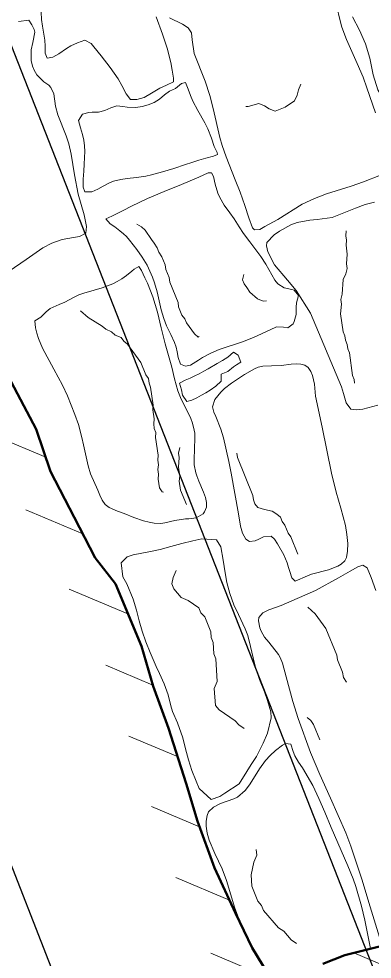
# Model space of a CAD drawing. Header units: millimetres. Extents: x -3113 to 15022, y -19591 to 4665.
# Drawn here: x -151 to 294, y -13203 to -12017 of the extents above; entities that cross this region are included whole.
import ezdxf

# ---------------------------------------------------------------- set-up
doc = ezdxf.new("R2010")
doc.units = ezdxf.units.MM
for name, color, linetype, lineweight in [('0A-cutline', 7, 'Continuous', 50), ('0A-detail', 7, 'Continuous', 18), ('0A-detail-detail', 7, 'Continuous', 13), ('0T-hatch', 7, 'Continuous', 9)]:
    doc.layers.add(name, color=color, linetype=linetype, lineweight=lineweight)
picture_1 = doc.add_image_def('image4.png', size_in_pixel=(1920, 1080))
picture_2 = doc.add_image_def('image7.png', size_in_pixel=(1920, 1080))

msp = doc.modelspace()

# ---------------------------------------------------------------- hatches: boundary and pattern name
at = {"layer": '0T-hatch'}
h = msp.add_hatch(dxfattribs=at)
h.set_pattern_fill('JIS_WOOD', color=256, scale=100)
h.set_pattern_definition([(337.0514, (1306.61, -963.68), (27.57044, 65.1143), [])])
h.paths.add_polyline_path([(-676.2, -11361.5), (-636.1, -11449.8), (-618.7, -11490.3), (-592.2, -11560.6), (-572.9, -11617.7), (-553.9, -11676.5), (-532.9, -11736.6), (-505.5, -11794.1), (-479.3, -11846.5), (-455.3, -11893.4), (-427.3, -11965.9), (-398.3, -12036.9), (-366, -12103), (-338, -12156.4), (-313.9, -12204.5), (-287.1, -12262), (-266.8, -12320.5), (-251, -12364.3), (-243, -12405.4), (-218.2, -12472.7), (-175.3, -12554.7), (-157, -12607.9), (-125.7, -12668.3), (-97, -12723.8), (-72.7, -12755.2), (-43.7, -12825), (-29.3, -12874.5), (-9.8, -12928.2), (12.2, -12996.6), (26.9, -13045), (49.5, -13106.9), (77, -13166.5), (99.1, -13212.6), (148, -13294), (1045.8, -13497.6), (1117.7, -13575.1), (1133.7, -13611.1), (1142, -13637.4), (1175.5, -13727.6), (1190, -13764.9), (1218.3, -13835.7), (1232, -13867.5), (1246.1, -13897.8), (1277.8, -13964.5), (1295.3, -14012), (1310.9, -14062.3), (1321.7, -14099.2), (1341.8, -14166.8), (1358.3, -14219.4), (1375.8, -14271.8), (1394.6, -14324.1), (1415.7, -14377.5), (1437.5, -14427.5), (1451.3, -14456.1), (1490.1, -14526.9), (1528.3, -14593.5), (1564.8, -14667), (1585.3, -14714.8), (1604.2, -14763.7), (1621.4, -14813.6), (1636.3, -14861.9), (1652.3, -14917.2), (1674, -14982), (1692.9, -15025), (1713.7, -15065.6), (1732.1, -15104.7), (1742.1, -15147), (1759.9, -15208.7), (1784.8, -15274.6), (1820.9, -15328.9), (1850.4, -15374.3), (1872.5, -15407.6), (1912.8, -15465), (1945.3, -15509.3), (1977.7, -15552.9), (2035.5, -15631.1), (2051.8, -15658.6), (2074.4, -15710.7), (2104.7, -15779.1), (2136.8, -15849.9), (2148, -15876.8), (2165.8, -15920.7), (2190.2, -15977.9), (2212.8, -16028.2), (2226.3, -16057.3), (2259.8, -16127.2), (2283.9, -16176.2), (2300.3, -16209.3), (2332.7, -16274), (2365.3, -16335.9), (2384.8, -16371), (2410.9, -16417.9), (2438.6, -16471.2), (2457, -16511.2), (2477.1, -16559.9), (2496.4, -16610), (2515.8, -16660.9), (2532.8, -16703.7), (2556.4, -16759.3), (2581.1, -16813.7), (2596.7, -16846.1), (2630.8, -16912.2), (2655.1, -16959.7), (2672.6, -16996.9), (2704.9, -17060.3), (2739.2, -17128.4), (2755.3, -17155.8), (2794.3, -17229), (3314.6, -17604.9), (3332.2, -17583.8), (3342, -17577), (3352.4, -17567.7), (3356.1, -17554), (3355.1, -17543), (3355.5, -17531.7), (3359.3, -17523.1), (3361.2, -17510.1), (3356.3, -17492.5), (3344.1, -17477), (3338.6, -17472.8), (3322.3, -17461.8), (3309.3, -17442.1), (3293, -17406.5), (3284.5, -17380), (3280.7, -17360.1), (3278.2, -17347.3), (3275, -17334.6), (3269.9, -17320.5), (3268, -17308), (3275.8, -17300.2), (3286.1, -17288.5), (3285.1, -17263.3), (3286.7, -17244.4), (3285.8, -17234.8), (3283.7, -17221.9), (3280.9, -17209.2), (3275.7, -17185.2), (3273.9, -17152.7), (3272.7, -17145), (3269.7, -17132.7), (3264.1, -17111.4), (3262.2, -17092.6), (3260.5, -17078.4), (3256.6, -17066.1), (3249.7, -17058.1), (3239.7, -17053.7), (3222.8, -17052), (3209.6, -17054.3), (3194.5, -17061.5), (3168.8, -17079.2), (3150.9, -17079.6), (3142.3, -17079.1), (3124.4, -17079.2), (3111.2, -17079.8), (3098.5, -17080.6), (3088.9, -17082), (3072.6, -17086.8), (3057.3, -17091.6), (3032, -17092.9), (3021.7, -17100.3), (3005.8, -17113.6), (2990.3, -17119.1), (2975.4, -17125.3), (2968, -17131.5), (2949.1, -17149.3), (2921.4, -17152.5), (2895.8, -17153.1), (2885.9, -17154.1), (2870.4, -17158.9), (2864.5, -17162.6), (2846.7, -17178.3), (2824.1, -17178.6), (2798.9, -17131.3), (2783.1, -17104.4), (2749.5, -17037.7), (2717.5, -16974.9), (2699.9, -16937.6), (2675.2, -16889.3), (2641.4, -16823.8), (2626.4, -16792.5), (2602.2, -16739.2), (2579, -16684.7), (2562.4, -16642.8), (2543.1, -16592.1), (2523.5, -16541.4), (2502.8, -16491.3), (2483.5, -16449.2), (2454.9, -16394.2), (2428.5, -16346.7), (2409.3, -16312.1), (2377.2, -16251.1), (2345, -16187), (2328.7, -16154.1), (2304.8, -16105.4), (2271.5, -16035.9), (2258.3, -16007.4), (2236, -15957.9), (2212, -15901.5), (2203.1, -15879.6), (2202, -15877.7), (2202.3, -15877.7), (2194.2, -15857.8), (2182.6, -15829.9), (2150.3, -15758.6), (2120.2, -15690.6), (2096.4, -15635.8), (2081.8, -15611.2), (2061.5, -15582.2), (2017.9, -15523.2), (1985.5, -15479.6), (1953.4, -15435.9), (1913.8, -15379.4), (1892.2, -15346.8), (1862.7, -15301.4), (1829.5, -15251.6), (1807.4, -15193), (1790.5, -15134.3), (1779.6, -15088.1), (1758.6, -15043.6), (1738.1, -15003.6), (1720.7, -14963.9), (1700, -14902.3), (1684.2, -14847.6), (1668.9, -14798.1), (1651.2, -14746.6), (1631.7, -14695.9), (1610.1, -14646), (1576.3, -14577.8), (1560.7, -14549.5), (1533.7, -14502.5), (1495.7, -14433.2), (1482.9, -14406.6), (1461.9, -14358.4), (1441.4, -14306.4), (1423, -14255.4), (1405.9, -14204), (1389.6, -14152.2), (1369.7, -14085.1), (1358.8, -14047.8), (1342.7, -13995.9), (1323.9, -13945.1), (1279.6, -13851.6), (1264.4, -13816.6), (1236.5, -13746.6), (1222.2, -13709.8), (1189.3, -13621.2), (1180.6, -13593.4), (1160, -13547.2), (1120.9, -13505), (1158.8, -13477.4), (1194.2, -13460.5), (1222.6, -13458), (1236.8, -13456.7), (1248.9, -13453.8), (1278.4, -13438.2), (1299.1, -13430.6), (1327.3, -13413.1), (1329.4, -13406.9), (1317.5, -13368.9), (1302.5, -13329.7), (1290.1, -13310.5), (1281.3, -13285.6), (1266.5, -13255.1), (1237.7, -13223.8), (1219.1, -13195.5), (1195.6, -13163.7), (1159.1, -13110.3), (1144.8, -13064.2), (1145.5, -13043.6), (1153.2, -12981.4), (1152.8, -12973.6), (1150.6, -12960.7), (1142.2, -12935.3), (1130.8, -12908.8), (1118.6, -12877.4), (1113.5, -12865), (1110.3, -12862), (1091.1, -12866.3), (1073.8, -12874.2), (1050.6, -12885.2), (1025.5, -12899.3), (971.2, -12933.5), (927.1, -12958.6), (896.8, -12971.9), (855, -12985.1), (811.9, -12985.2), (680.7, -13045.9), (660, -13053.7), (622.9, -13069.1), (593.2, -13081.9), (554.1, -13094.2), (526.7, -13101.7), (512.1, -13106.2), (427.6, -13143), (342.5, -13176.2), (307, -13186.2), (260.1, -13198), (232.1, -13209.2), (208.2, -13222), (196.1, -13225.7), (170.3, -13234.1), (143.2, -13188.9), (122.2, -13145.2), (95.8, -13087.8), (74.3, -13029.1), (59.9, -12981.7), (37.6, -12912), (18.3, -12858.9), (3.5, -12808.4), (-29.1, -12729.8), (-54.7, -12696.8), (-81.3, -12645.4), (-110.9, -12588.1), (-129.3, -12534.8), (-172.4, -12452.4), (-194.7, -12391.9), (-202.6, -12350.9), (-219.6, -12303.9), (-240.7, -12243.2), (-268.9, -12182.8), (-293.5, -12133.6), (-321.4, -12080.4), (-352.7, -12016.5), (-380.8, -11947.5), (-409.6, -11872.9), (-434.7, -11823.9), (-460.6, -11772.1), (-486.6, -11717.6), (-486.6, -11717.6), (-506.5, -11660.5), (-525.5, -11602), (-545.1, -11543.8), (-572.3, -11471.6), (-590.3, -11429.6), (-615.7, -11373.6), (-593.5, -11353), (-587.2, -11349.7), (-581.1, -11345), (-547.6, -11333.1), (-519.3, -11326.6), (-501.3, -11322.8), (-483.4, -11318.7), (-466, -11313.9), (-449.1, -11307.7), (-438.8, -11302.3), (-437.3, -11300.2), (-428.4, -11297), (-414.5, -11288.5), (-400.5, -11284.2), (-380.3, -11276.4), (-361.6, -11259.8), (-339.3, -11259.5), (-317.8, -11254.7), (-294.8, -11246.2), (-294.9, -11246.3), (-264.7, -11238.9), (-254.1, -11232.3), (-235, -11208.3), (-212.3, -11209.1), (-185.8, -11208.3), (-174, -11205.5), (-157.2, -11198.9), (-137, -11189.5), (-122.1, -11172.7), (-82.4, -11163.5), (-72.4, -11157.8), (-64.2, -11152.7), (-40.9, -11144.2), (-21.5, -11139.4), (-8.8, -11135.8), (12.6, -11127.6), (44.2, -11113.3), (62.6, -11106.2), (83.3, -11097.8), (95.8, -11091.5), (106.8, -11084.2), (139.8, -11057.7), (177.9, -11053.9), (192.6, -11048.8), (203.5, -11043.8), (238.6, -11032.5), (238.4, -11033.2), (243.9, -11032), (263.1, -11026.7), (280.1, -11017.8), (289.5, -11004), (316, -10979.2), (306.8, -10952.4), (281.5, -10929.6), (269.4, -10898.5), (255, -10873.4), (235.6, -10848.8), (216.3, -10826.6), (205.9, -10821.7), (194.5, -10819.5), (188.6, -10815.8), (178.9, -10810.1), (149.6, -10796.9)])
h.paths.add_polyline_path([(-221.6, -10764.8), (-105.8, -11050.6), (53.5, -10986.1), (-62.3, -10700.2)], flags=9)
h.paths.add_polyline_path([(2934.2, -17270), (3050, -17555.8), (3209.4, -17491.3), (3093.6, -17205.4)], flags=24)
h.paths.add_polyline_path([(705.4, -13241.6), (821.2, -13527.5), (980.5, -13462.9), (864.7, -13177.1)], flags=24)

# ---------------------------------------------------------------- linework, layer by layer
at = {"layer": '0A-cutline'}
for points in [[(170.3, -13234.1), (143.2, -13188.9), (122.2, -13145.2), (95.8, -13087.8), (74.3, -13029.1), (59.9, -12981.7), (37.6, -12912), (18.3, -12858.9), (3.5, -12808.4), (-29.1, -12729.8), (-54.7, -12696.8), (-81.3, -12645.4), (-110.9, -12588.1), (-129.3, -12534.8), (-172.4, -12452.4), (-194.7, -12391.9), (-202.6, -12350.9), (-219.6, -12303.9), (-240.7, -12243.2), (-268.9, -12182.8), (-293.5, -12133.6), (-321.4, -12080.4), (-352.7, -12016.5)], [(1118.6, -12877.4), (1113.5, -12865), (1110.3, -12862), (1091.1, -12866.3), (1073.8, -12874.2), (1050.6, -12885.2), (1025.5, -12899.3), (971.2, -12933.5), (927.1, -12958.6), (896.8, -12971.9), (855, -12985.1), (811.9, -12985.2), (680.7, -13045.9), (660, -13053.7), (622.9, -13069.1), (593.2, -13081.9), (554.1, -13094.2), (526.7, -13101.7), (512.1, -13106.2), (427.6, -13143), (342.5, -13176.2), (307, -13186.2), (260.1, -13198), (232.1, -13209.2)]]:
    msp.add_lwpolyline(points, dxfattribs=at)
at = {"layer": '0A-detail'}
for points in [[(250.1, -12001.7), (253.7, -12017.7), (256.2, -12027.4), (261.9, -12042.9), (275.7, -12073.1), (283.1, -12090.5), (287.9, -12104.1), (298.8, -12135.4)], [(-122.9, -12008.4), (-122.4, -12017.6), (-121.3, -12026.4), (-120.5, -12031.2), (-118.3, -12043.7), (-117.9, -12051.5), (-118, -12060.4), (-115.1, -12066.7), (-108.3, -12065.1), (-100.7, -12060.9), (-90.9, -12054.2), (-85.5, -12051.1), (-76.9, -12047.2), (-67.7, -12044), (-59.9, -12047.9), (-56.6, -12052.1), (-47.4, -12063.8), (-36, -12078.2), (-25.7, -12092.8), (-21, -12100.9), (-15.7, -12111.4), (-10.4, -12118.8), (-2.4, -12118.8), (6.8, -12116), (16.4, -12110.9), (22.6, -12106.8), (26.6, -12104.4), (35, -12100.8), (43.9, -12096.5), (44, -12091.6), (44, -12091.6), (42.5, -12081.6), (40.6, -12072), (36, -12053.8), (30.3, -12036.4), (22.2, -12014.4)], [(305.1, -12214.3), (283.7, -12222.7), (267.8, -12227.9), (236.7, -12237.6), (221.6, -12243.4), (206.3, -12250.9), (175.5, -12270), (164.8, -12275.9), (159.1, -12279.1), (152.9, -12282.5), (146.1, -12283), (143.6, -12280.4), (139, -12267.9), (134.1, -12252.6), (128, -12235.5), (121.9, -12219.9), (110.4, -12191.1), (105.4, -12176.9), (102.3, -12166.5), (93.8, -12130), (89.7, -12113.7), (83.7, -12095.4), (70, -12060.7), (67.5, -12043.4), (66.6, -12034.4), (66.6, -12034.4), (62.4, -12028.2), (55.3, -12023.7), (38.9, -12015.8)], [(412.5, -12012.4), (413.2, -12017.8), (412.5, -12031.2), (408.9, -12044.3), (402.4, -12058.2), (396.9, -12066), (393.5, -12069.9), (370, -12089.1), (361.3, -12096.8), (347.3, -12110.1), (339.2, -12117), (330.6, -12122.2), (319.7, -12123.5), (313, -12120.4), (313, -12120.4), (306.2, -12114.1), (301.4, -12106.3), (295.8, -12087.6), (291.7, -12066.7), (286.2, -12048.5), (278.6, -12031.1), (269.6, -12014.6)], [(-163.1, -12335.1), (-141.8, -12320.4), (-120.7, -12306), (-109.2, -12300.1), (-96.4, -12295.5), (-81.9, -12292.6), (-74.4, -12291.7), (-66.6, -12287.5), (-65.8, -12279.1), (-68.5, -12264), (-76, -12238.1), (-80.8, -12213.7), (-85, -12187.5), (-88, -12174.7), (-91.2, -12164.4), (-102, -12138.1), (-104.7, -12127.3), (-106.9, -12111.4), (-110.5, -12103.6), (-113.3, -12100.8), (-119.4, -12096.3), (-128.2, -12087.4), (-131.8, -12081.8), (-133.9, -12076.8), (-135.5, -12069.4), (-135.3, -12056.2), (-133.3, -12046.9), (-130.8, -12033.9), (-131.6, -12030.3), (-134.5, -12024.4), (-138.4, -12018.6), (-138.4, -12018.6), (-151.5, -12020.2)], [(297.4, -12248.4), (285.7, -12251), (273.5, -12255.7), (244.2, -12267.4), (237.8, -12268.6), (225.2, -12269.9), (215.9, -12270.8), (200, -12273.9), (192.1, -12276.7), (177.6, -12284.9), (171, -12289.4), (161.8, -12299.2), (161.3, -12303.2), (163, -12310.9), (171.2, -12327.2), (187.5, -12346.7), (198.8, -12359.5), (216.5, -12388.1), (255.6, -12481.3), (258.1, -12489.5), (261.6, -12501.4), (267.6, -12509.2), (275.3, -12510.4), (282.5, -12509.4), (301.7, -12504.5)], [(298.9, -12738.1), (293.2, -12721.9), (288.1, -12709.6), (282.5, -12706), (276.5, -12708.4), (266.9, -12713.7), (251.9, -12722.1), (223.2, -12738), (179.9, -12757.1), (164, -12762.7), (156.5, -12766.4), (151.5, -12772.3), (151, -12776.5), (152.7, -12785.3), (154.4, -12789.6), (158.8, -12796.9), (164, -12803.4), (176.3, -12818.7), (178.4, -12822.5), (181.4, -12830), (185.9, -12847.2), (194.5, -12878.1), (201.3, -12899.5), (216.5, -12942.3), (228.4, -12970.4), (242, -13000.3), (261.2, -13044), (267.7, -13060.8), (281.6, -13102.2), (292, -13137.3), (307, -13186.2)], [(292.5, -13189.9), (285.3, -13154.1), (281.1, -13136.4), (273.7, -13111.4), (270.4, -13102), (263.7, -13085.3), (242.7, -13037.3), (234.6, -13017.8), (227.4, -13000.7), (219.7, -12984.1), (206.7, -12961.8), (201.5, -12954.5), (197, -12946.6), (195, -12941.1), (191.9, -12932), (185, -12931.3), (181.5, -12933.4), (172.4, -12940), (165.7, -12946.2), (159.9, -12952.7), (152.3, -12963.3), (145, -12975.2), (139.9, -12983.1), (134.2, -12990.4), (124.5, -12998.7), (120.2, -13000.9), (103.4, -13007), (94.4, -13011.4), (88.3, -13017.4), (86.4, -13021.8), (85.1, -13029.1), (85.1, -13035.5), (86.4, -13044.4), (88.9, -13053.1), (96.2, -13070), (105.4, -13089.1), (111, -13103.9), (121.3, -13138.7), (128.3, -13157.8), (135.1, -13172.1)]]:
    msp.add_lwpolyline(points, dxfattribs=at)
for points in [[(94.4, -12190.2), (84.7, -12192.8), (75.8, -12195.4), (67.3, -12198.1), (59.3, -12200.6), (44.4, -12205.6), (30.2, -12210), (16.1, -12213.8), (8.9, -12215.3), (-2.5, -12217.1), (-14.3, -12218.3), (-22.3, -12219.5), (-31.7, -12221.9), (-37.6, -12224.2), (-44.7, -12227.9), (-51.4, -12231.7), (-59, -12235.3), (-67.9, -12235.1), (-69.9, -12229.5), (-70, -12224.5), (-69.8, -12219.4), (-69.2, -12209.1), (-68.6, -12200.2), (-68.1, -12192), (-67.9, -12184.5), (-68.2, -12177.2), (-69, -12170.1), (-70.6, -12162.7), (-73.2, -12154.5), (-75.8, -12145), (-70.6, -12137.2), (-62.8, -12134.9), (-58.7, -12134.8), (-50.5, -12134.7), (-42.6, -12132.6), (-35.2, -12129.1), (-27.4, -12126.8), (-19.8, -12127.5), (-14.6, -12128.5), (-3.7, -12128.9), (4.6, -12127.6), (12.1, -12125.6), (19.6, -12122.4), (26.3, -12118.2), (32.5, -12112.8), (38.8, -12108), (46.3, -12104.8), (54, -12098.6), (59.2, -12097.2), (62.5, -12105.6), (65.4, -12113.8), (68.5, -12120.9), (74.7, -12132.5), (83.6, -12148.3), (87.3, -12155.7), (91.9, -12167.3), (95.2, -12177.8), (99.1, -12185.7), (99.3, -12188.1), (94.4, -12190.2)], [(188.3, -12406.6), (194.7, -12401.7), (196.3, -12398.9), (198.7, -12389.8), (198.7, -12380.7), (199.2, -12375.1), (201.6, -12366), (196.2, -12359.2), (193.1, -12358.5), (183.4, -12356.1), (175.6, -12351.2), (171.8, -12346.8), (164.3, -12333.3), (160.3, -12326.3), (153.9, -12316.7), (140.1, -12298.3), (132.4, -12287.8), (126.7, -12279.2), (120.3, -12269.4), (115.2, -12261.8), (107.8, -12251.8), (102.2, -12242.5), (99.7, -12237), (96.4, -12225.6), (94.4, -12215.9), (91.7, -12211.1), (87.6, -12211.4), (75.9, -12216.6), (54, -12225.8), (32.4, -12234.7), (11.3, -12243.8), (-8.9, -12253.3), (-19.3, -12258.8), (-33.8, -12265.9), (-41.3, -12269.3), (-36, -12275.4), (-30.1, -12279.4), (-23.5, -12284.2), (-19.1, -12288), (-15.4, -12291.7), (-11.5, -12296.1), (-2.1, -12307.9), (4.6, -12317.5), (10.7, -12327.8), (17.7, -12342.7), (20.2, -12349.9), (23.4, -12361.4), (26, -12372.8), (28.6, -12384.1), (31.6, -12394.9), (35, -12404.1), (40.5, -12415), (45.4, -12425.4), (47.3, -12431.1), (48.8, -12437.2), (49.8, -12444), (52.7, -12452.4), (59.1, -12455.2), (65.5, -12453.8), (75.6, -12447.4), (80.7, -12444.2), (91.1, -12438.7), (101.7, -12434.2), (130.8, -12424.3), (144.8, -12418.9), (166, -12409.4), (174, -12405.7), (182.7, -12405.9), (188.3, -12406.6)], [(83.2, -12638.7), (85.4, -12633), (85.7, -12626.9), (84.4, -12620.6), (82, -12614), (75.9, -12600.3), (73.2, -12593.4), (72, -12589.7), (70.2, -12579.6), (69.9, -12572.7), (70.4, -12559.3), (71, -12546.1), (70.7, -12539.7), (70.2, -12536), (68, -12527.2), (65.7, -12521.1), (59.9, -12508.9), (53.8, -12496.7), (49.4, -12486.4), (45.3, -12471.2), (42, -12456.2), (33.6, -12426.9), (28.6, -12406.8), (23.7, -12386.8), (18, -12367.8), (11, -12350.4), (7.8, -12343.8), (3.8, -12334.3), (0.4, -12329.4), (-5.6, -12332.6), (-8.4, -12335.1), (-15.3, -12340.7), (-21.2, -12345), (-26.9, -12348.5), (-32.4, -12351.3), (-46, -12356.4), (-56, -12359.1), (-69.1, -12362.9), (-75.2, -12365.2), (-81.4, -12368), (-93.2, -12374.2), (-100.2, -12377.5), (-111.7, -12382.5), (-116.7, -12386.5), (-123.4, -12393.1), (-130.8, -12398), (-129.9, -12406.8), (-128.3, -12413.6), (-126.2, -12420.1), (-121.1, -12432.3), (-106.7, -12458.8), (-96.1, -12479.1), (-89.8, -12492.6), (-80.2, -12515.9), (-75.9, -12528.5), (-71.4, -12545.1), (-69.4, -12554.5), (-63.8, -12580.7), (-60.6, -12590.9), (-51.6, -12611.5), (-48.9, -12618), (-45.9, -12624.2), (-42.1, -12629.6), (-37.1, -12633.6), (-26.6, -12638), (-18.3, -12641), (-5.9, -12645.9), (6, -12650.1), (13.1, -12652.1), (19.8, -12653.3), (28, -12653.5), (33, -12652.8), (45.5, -12649.8), (59.2, -12647.9), (63.2, -12647.6), (72.7, -12646.4), (81.2, -12641.3), (83.2, -12638.7)], [(60.6, -12499.8), (55.3, -12491.8), (54.1, -12485), (51.4, -12476.6), (58.5, -12472.9), (64.8, -12470.2), (70.7, -12467.5), (76.3, -12464.8), (82.3, -12461.5), (87.5, -12458.6), (98.9, -12451.8), (105.8, -12447.9), (112.5, -12443.7), (119.7, -12437.6), (125.4, -12441.4), (128.8, -12450.1), (123.6, -12453.3), (119.6, -12455.8), (112.5, -12461.9), (103.9, -12465.4), (104.1, -12474.2), (97.4, -12480.4), (90.3, -12485.4), (84.9, -12488.8), (79.3, -12491.9), (73.3, -12495), (67.1, -12498.1), (60.6, -12499.8)], [(213.9, -12456.8), (209.7, -12453.7), (204.5, -12452.4), (198.7, -12452.2), (192.5, -12452.8), (180.1, -12454.4), (167.7, -12454.7), (156.6, -12455.2), (150.6, -12456.5), (146.1, -12458.3), (133.5, -12465.8), (117.2, -12476.5), (108.2, -12483.5), (103.6, -12487.8), (96.1, -12497.1), (93.3, -12506.4), (94.9, -12513), (97.5, -12518.6), (103.8, -12534.7), (107.1, -12545.6), (113.7, -12575.4), (116.6, -12590), (125.9, -12641.4), (128.6, -12657), (131.1, -12665.8), (135.2, -12673.5), (139.7, -12676.1), (146.9, -12675.4), (151.7, -12673.4), (157.3, -12670.6), (167.2, -12669.7), (171.2, -12673.5), (175, -12679.4), (182.9, -12693.3), (187.2, -12703.3), (189.1, -12708.9), (190.7, -12714.3), (193.2, -12722), (197.3, -12726.2), (203.3, -12723.8), (207, -12722), (218.1, -12717.7), (239.5, -12711.9), (251.2, -12707.4), (255.2, -12705.1), (259.9, -12700.8), (262, -12696.5), (263.3, -12688.7), (263.6, -12679), (262.7, -12667.5), (260.8, -12656.3), (254.9, -12634.2), (249, -12614.1), (243.3, -12590), (231.6, -12531.9), (223.1, -12492.9), (221.6, -12478), (219.2, -12466.9), (217.1, -12461.8), (213.9, -12456.8)], [(152.2, -12850.6), (147.7, -12837), (144.3, -12822.9), (141.2, -12808.8), (137.5, -12794.9), (134.5, -12786.3), (126.1, -12768.6), (120.1, -12756.2), (115, -12742), (111.4, -12728), (109, -12715.7), (106.4, -12699.9), (103.8, -12683.2), (98.2, -12674), (79.9, -12673.1), (68.5, -12675.3), (54.5, -12678.8), (40.7, -12682.6), (27, -12686.2), (13, -12689.4), (-7, -12693.2), (-14.6, -12695.8), (-22.2, -12703.3), (-19.7, -12720.7), (-15, -12729.8), (-6.8, -12749.1), (-2.6, -12762.8), (0.9, -12776.2), (4.5, -12789.3), (9.1, -12803), (14.4, -12816.4), (22.2, -12834), (26.5, -12842.9), (32.4, -12856), (37.2, -12869.7), (40.5, -12883.5), (42.6, -12890.7), (49.1, -12904.9), (55.6, -12923.9), (59.1, -12937.9), (62.7, -12951.7), (67.1, -12965.3), (72.4, -12978.6), (76.5, -12988.1), (91.6, -13001.7), (102.3, -12997.9), (108.7, -12993.6), (126.9, -12981.9), (136.4, -12966.3), (142.1, -12957.6), (148.7, -12947.7), (157, -12930.7), (162.4, -12918.1), (167.1, -12898.6), (166.5, -12891.4), (162.5, -12876.9), (158.8, -12866)]]:
    msp.add_lwpolyline(points, close=True, dxfattribs=at)
at = {"layer": '0A-detail-detail'}
for points in [[(204.6, -12099.3), (201.6, -12106.5), (199.8, -12113.2), (196.7, -12120.5), (184.9, -12128.2), (172.1, -12133.4), (164.8, -12130.4), (158.9, -12126.8), (151.7, -12123.7), (138.3, -12127.7), (135.2, -12127.4)], [(-2.2, -12275.9), (3.7, -12279.5), (8.4, -12283.6), (16.1, -12295.4), (19.5, -12300.1), (23.4, -12306), (25.5, -12311.1), (29.4, -12317), (33.6, -12327.3), (34.4, -12333), (38.5, -12343.3), (39.3, -12349), (49.7, -12374.7), (50.5, -12380.4), (54.7, -12390.7), (58.1, -12395.3), (60.2, -12400.4), (70.3, -12414.3), (74.9, -12418.4), (76.2, -12417.9)], [(261.6, -12284.4), (261.1, -12290.6), (261.9, -12296.2), (261.5, -12302.4), (263.1, -12313.8), (262.1, -12326.1), (262.9, -12331.8), (261.1, -12338.5), (258, -12345.7), (256.6, -12364.3), (254.8, -12371), (255.6, -12376.7), (254.6, -12389), (257.8, -12411.7), (259.9, -12416.9), (260.7, -12422.5), (262.8, -12427.7), (263.6, -12433.3), (265.7, -12438.5), (269.7, -12466.8), (271.8, -12472), (272, -12476.4)], [(132.8, -12339.6), (131, -12346.3), (133.1, -12351.4), (136.5, -12356), (140.4, -12361.9), (149.7, -12370.2), (156.9, -12373.2), (161.3, -12372.9)], [(-73.1, -12385.5), (-63.8, -12393.7), (-46, -12404.5), (-41.3, -12408.6), (-34.1, -12411.6), (-29.4, -12415.8), (-22.2, -12418.8), (-18.8, -12423.4), (-14.2, -12427.5), (2.7, -12450.7), (8.9, -12466.1), (12.3, -12470.7), (13.1, -12476.4), (15.2, -12481.5), (18.4, -12504.2), (17.9, -12510.4), (19.5, -12521.7), (19, -12527.9), (19.8, -12533.6), (21.9, -12538.7), (21.4, -12544.9), (24.6, -12567.6), (24.1, -12573.8), (24.9, -12579.5), (24.4, -12585.6), (25.2, -12591.3), (24.7, -12597.5), (26.3, -12608.8), (29.7, -12613.5), (31.5, -12614.2)], [(52.1, -12557.9), (50.3, -12564.7), (51.1, -12570.3), (50.2, -12582.7), (51.8, -12594), (51.3, -12600.2), (52.9, -12611.6), (60.2, -12629.6)], [(123.8, -12564.9), (124.6, -12570.5), (143.9, -12618.1), (144.7, -12623.8), (146.7, -12628.9), (150.1, -12633.6), (158.6, -12636.1), (168.4, -12638.1), (174.4, -12641.7), (179, -12645.8), (181.1, -12651), (184.5, -12655.6), (188.7, -12665.9), (192, -12670.5), (200.9, -12692.4)], [(47.3, -12712.8), (43.6, -12721.7), (41.9, -12729.7), (44.5, -12736), (53.8, -12746.8), (62.6, -12750.6), (76.1, -12759.8), (78.6, -12766.1), (83.3, -12771.5), (90.9, -12790.4), (91.4, -12797.5), (93.9, -12803.8), (94.8, -12818.1), (97.4, -12824.4), (99.2, -12852.9), (95.4, -12861.8), (96.8, -12883.2), (101.4, -12888.6), (121.7, -12902.4), (126.3, -12907.8), (133, -12912.4)], [(213.3, -12759.3), (218, -12763.4), (222.7, -12767.6), (232.8, -12781.5), (236.2, -12786.2), (249.8, -12819.8), (250.6, -12825.5), (256.9, -12841), (258.3, -12848), (262.2, -12853.9)], [(212.4, -12898.2), (217, -12902.3), (220.4, -12907), (228.3, -12926.4)], [(148.4, -13064.9), (148.9, -13072), (145.1, -13080.8), (141.9, -13096.8), (142.8, -13111.1), (150.4, -13130), (155.1, -13135.4), (157.6, -13141.7), (176.2, -13163.5), (182.9, -13168.1), (192.2, -13178.9), (198.9, -13183.5)]]:
    msp.add_lwpolyline(points, dxfattribs=at)

# ---------------------------------------------------------------- pictures from other files: only their frames are drawn
image = msp.add_image(picture_1, insert=(-1039.2, -10844.6), size_in_units=(3500.8, 1969.2), rotation=-68.5819)
image.dxf.flags = 15
image = msp.add_image(picture_2, insert=(-3112.8, -11602.4), size_in_units=(4594.7, 2584.5), rotation=-68.5819)
image.dxf.flags = 7

doc.saveas('drawing.dxf')
